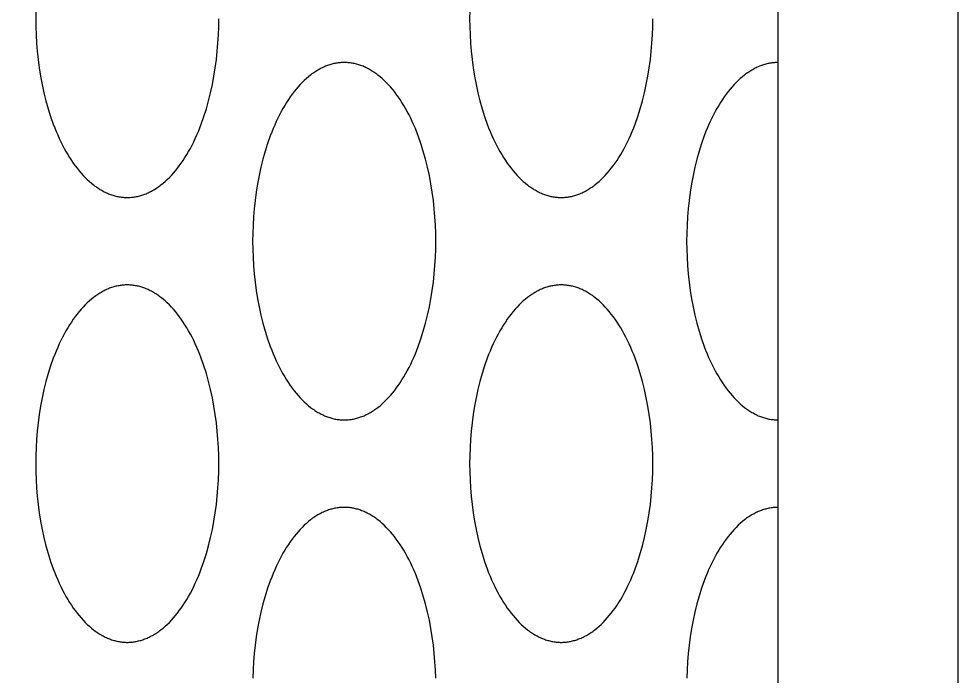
# Model space of a CAD drawing. Extents: x 958 to 1271, y 731 to 1450.
# Drawn here: x 1131 to 1271.4, y 992.5 to 1090.7 of the extents above; entities that cross this region are included whole.
import ezdxf

# ---------------------------------------------------------------- set-up
doc = ezdxf.new("R2010")
doc.units = 0
doc.layers.add('LAYER_05', color=5, linetype='CONTINUOUS')

msp = doc.modelspace()

# ---------------------------------------------------------------- linework, layer by layer
at = {"layer": 'LAYER_05'}
for points in [[(958.2, 731.46), (1271.35, 731.46), (1271.35, 1449.98), (958.2, 1449.98)], [(985.1, 758.36), (1244.45, 758.36), (1244.45, 1423.08), (985.1, 1423.08)], [(1179.61, 1084.19), (1179.46, 1084.19), (1179.31, 1084.18), (1179.16, 1084.17), (1179, 1084.16), (1178.85, 1084.15), (1178.7, 1084.13), (1178.54, 1084.11), (1178.38, 1084.08), (1178.23, 1084.05), (1178.07, 1084.02), (1177.91, 1083.98), (1177.76, 1083.94), (1177.6, 1083.9), (1177.44, 1083.85), (1177.28, 1083.8), (1177.12, 1083.74), (1176.97, 1083.68), (1176.81, 1083.62), (1176.65, 1083.55), (1176.49, 1083.48), (1176.33, 1083.41), (1176.17, 1083.33), (1176.01, 1083.25), (1175.85, 1083.16), (1175.69, 1083.07), (1175.53, 1082.97), (1175.37, 1082.87), (1175.21, 1082.77), (1175.05, 1082.66), (1174.89, 1082.55), (1174.74, 1082.43), (1174.58, 1082.31), (1174.26, 1082.06), (1173.95, 1081.79), (1173.64, 1081.51), (1173.33, 1081.21), (1173.02, 1080.89), (1172.72, 1080.55), (1172.42, 1080.2), (1172.13, 1079.84), (1171.84, 1079.45), (1171.55, 1079.06), (1171.27, 1078.64), (1170.99, 1078.22), (1170.72, 1077.78), (1170.45, 1077.32), (1170.19, 1076.85), (1169.94, 1076.37), (1169.69, 1075.87), (1169.45, 1075.37), (1169.22, 1074.85), (1168.99, 1074.32), (1168.77, 1073.78), (1168.56, 1073.23), (1168.16, 1072.1), (1167.8, 1070.94), (1167.46, 1069.75), (1167.16, 1068.54), (1166.89, 1067.32), (1166.66, 1066.08), (1166.46, 1064.84), (1166.29, 1063.59), (1166.16, 1062.35), (1166.06, 1061.11), (1165.99, 1059.89), (1165.95, 1058.68), (1165.93, 1057.49), (1165.95, 1056.3), (1165.99, 1055.09), (1166.06, 1053.87), (1166.16, 1052.63), (1166.29, 1051.39), (1166.46, 1050.14), (1166.66, 1048.9), (1166.89, 1047.66), (1167.16, 1046.43), (1167.46, 1045.22), (1167.8, 1044.04), (1168.16, 1042.88), (1168.56, 1041.75), (1168.77, 1041.2), (1168.99, 1040.66), (1169.22, 1040.13), (1169.45, 1039.61), (1169.69, 1039.1), (1169.94, 1038.61), (1170.19, 1038.13), (1170.45, 1037.66), (1170.72, 1037.2), (1170.99, 1036.76), (1171.27, 1036.33), (1171.55, 1035.92), (1171.84, 1035.52), (1172.13, 1035.14), (1172.42, 1034.77), (1172.72, 1034.42), (1173.02, 1034.09), (1173.33, 1033.77), (1173.64, 1033.47), (1173.95, 1033.18), (1174.26, 1032.91), (1174.58, 1032.66), (1174.74, 1032.54), (1174.89, 1032.43), (1175.05, 1032.32), (1175.21, 1032.21), (1175.37, 1032.1), (1175.53, 1032), (1175.69, 1031.91), (1175.85, 1031.82), (1176.01, 1031.73), (1176.17, 1031.65), (1176.33, 1031.57), (1176.49, 1031.49), (1176.65, 1031.42), (1176.81, 1031.36), (1176.97, 1031.29), (1177.12, 1031.23), (1177.28, 1031.18), (1177.44, 1031.13), (1177.6, 1031.08), (1177.76, 1031.03), (1177.91, 1030.99), (1178.07, 1030.96), (1178.23, 1030.92), (1178.38, 1030.9), (1178.54, 1030.87), (1178.7, 1030.85), (1178.85, 1030.83), (1179, 1030.81), (1179.16, 1030.8), (1179.31, 1030.79), (1179.46, 1030.79), (1179.61, 1030.79), (1179.77, 1030.79), (1179.92, 1030.79), (1180.07, 1030.8), (1180.22, 1030.81), (1180.38, 1030.83), (1180.53, 1030.85), (1180.69, 1030.87), (1180.84, 1030.9), (1181, 1030.92), (1181.16, 1030.96), (1181.31, 1030.99), (1181.47, 1031.03), (1181.63, 1031.08), (1181.79, 1031.13), (1181.94, 1031.18), (1182.1, 1031.23), (1182.26, 1031.29), (1182.42, 1031.36), (1182.58, 1031.42), (1182.74, 1031.49), (1182.9, 1031.57), (1183.06, 1031.65), (1183.22, 1031.73), (1183.38, 1031.82), (1183.54, 1031.91), (1183.7, 1032), (1183.86, 1032.1), (1184.02, 1032.21), (1184.17, 1032.32), (1184.33, 1032.43), (1184.49, 1032.54), (1184.65, 1032.66), (1184.96, 1032.91), (1185.28, 1033.18), (1185.59, 1033.47), (1185.9, 1033.77), (1186.2, 1034.09), (1186.51, 1034.42), (1186.81, 1034.77), (1187.1, 1035.14), (1187.39, 1035.52), (1187.68, 1035.92), (1187.96, 1036.33), (1188.24, 1036.76), (1188.51, 1037.2), (1188.77, 1037.66), (1189.03, 1038.13), (1189.29, 1038.61), (1189.54, 1039.1), (1189.78, 1039.61), (1190.01, 1040.13), (1190.24, 1040.66), (1190.45, 1041.2), (1190.67, 1041.75), (1191.07, 1042.88), (1191.43, 1044.04), (1191.77, 1045.22), (1192.07, 1046.43), (1192.33, 1047.66), (1192.57, 1048.9), (1192.77, 1050.14), (1192.93, 1051.39), (1193.07, 1052.63), (1193.17, 1053.87), (1193.24, 1055.09), (1193.28, 1056.3), (1193.3, 1057.49), (1193.28, 1058.68), (1193.24, 1059.89), (1193.17, 1061.11), (1193.07, 1062.35), (1192.93, 1063.59), (1192.77, 1064.84), (1192.57, 1066.08), (1192.33, 1067.32), (1192.07, 1068.54), (1191.77, 1069.75), (1191.43, 1070.94), (1191.07, 1072.1), (1190.67, 1073.23), (1190.45, 1073.78), (1190.24, 1074.32), (1190.01, 1074.85), (1189.78, 1075.37), (1189.54, 1075.87), (1189.29, 1076.37), (1189.03, 1076.85), (1188.77, 1077.32), (1188.51, 1077.78), (1188.24, 1078.22), (1187.96, 1078.64), (1187.68, 1079.06), (1187.39, 1079.45), (1187.1, 1079.84), (1186.81, 1080.2), (1186.51, 1080.55), (1186.2, 1080.89), (1185.9, 1081.21), (1185.59, 1081.51), (1185.28, 1081.79), (1184.96, 1082.06), (1184.65, 1082.31), (1184.49, 1082.43), (1184.33, 1082.55), (1184.17, 1082.66), (1184.02, 1082.77), (1183.86, 1082.87), (1183.7, 1082.97), (1183.54, 1083.07), (1183.38, 1083.16), (1183.22, 1083.25), (1183.06, 1083.33), (1182.9, 1083.41), (1182.74, 1083.48), (1182.58, 1083.55), (1182.42, 1083.62), (1182.26, 1083.68), (1182.1, 1083.74), (1181.94, 1083.8), (1181.79, 1083.85), (1181.63, 1083.9), (1181.47, 1083.94), (1181.31, 1083.98), (1181.16, 1084.02), (1181, 1084.05), (1180.84, 1084.08), (1180.69, 1084.11), (1180.53, 1084.13), (1180.38, 1084.15), (1180.22, 1084.16), (1180.07, 1084.17), (1179.92, 1084.18), (1179.77, 1084.19)], [(1160.88, 1024.25), (1160.86, 1025.44), (1160.82, 1026.65), (1160.75, 1027.88), (1160.65, 1029.11), (1160.51, 1030.35), (1160.35, 1031.6), (1160.15, 1032.84), (1159.92, 1034.08), (1159.65, 1035.31), (1159.35, 1036.52), (1159.01, 1037.7), (1158.65, 1038.86), (1158.25, 1039.99), (1158.04, 1040.54), (1157.82, 1041.08), (1157.59, 1041.61), (1157.36, 1042.13), (1157.12, 1042.64), (1156.87, 1043.13), (1156.62, 1043.61), (1156.36, 1044.08), (1156.09, 1044.54), (1155.82, 1044.98), (1155.54, 1045.41), (1155.26, 1045.82), (1154.97, 1046.22), (1154.68, 1046.6), (1154.39, 1046.97), (1154.09, 1047.32), (1153.78, 1047.65), (1153.48, 1047.97), (1153.17, 1048.27), (1152.86, 1048.56), (1152.55, 1048.83), (1152.23, 1049.08), (1152.07, 1049.2), (1151.91, 1049.31), (1151.76, 1049.43), (1151.6, 1049.53), (1151.44, 1049.64), (1151.28, 1049.74), (1151.12, 1049.83), (1150.96, 1049.92), (1150.8, 1050.01), (1150.64, 1050.09), (1150.48, 1050.17), (1150.32, 1050.25), (1150.16, 1050.32), (1150, 1050.38), (1149.84, 1050.45), (1149.68, 1050.51), (1149.53, 1050.56), (1149.37, 1050.61), (1149.21, 1050.66), (1149.05, 1050.71), (1148.89, 1050.75), (1148.74, 1050.78), (1148.58, 1050.82), (1148.42, 1050.84), (1148.27, 1050.87), (1148.11, 1050.89), (1147.96, 1050.91), (1147.81, 1050.93), (1147.65, 1050.94), (1147.5, 1050.95), (1147.35, 1050.95), (1147.2, 1050.95), (1147.04, 1050.95), (1146.89, 1050.95), (1146.74, 1050.94), (1146.59, 1050.93), (1146.43, 1050.91), (1146.28, 1050.89), (1146.12, 1050.87), (1145.97, 1050.84), (1145.81, 1050.82), (1145.65, 1050.78), (1145.5, 1050.75), (1145.34, 1050.71), (1145.18, 1050.66), (1145.02, 1050.61), (1144.86, 1050.56), (1144.71, 1050.51), (1144.55, 1050.45), (1144.39, 1050.38), (1144.23, 1050.32), (1144.07, 1050.25), (1143.91, 1050.17), (1143.75, 1050.09), (1143.59, 1050.01), (1143.43, 1049.92), (1143.27, 1049.83), (1143.11, 1049.74), (1142.95, 1049.64), (1142.79, 1049.53), (1142.63, 1049.43), (1142.48, 1049.31), (1142.32, 1049.2), (1142.16, 1049.08), (1141.84, 1048.83), (1141.53, 1048.56), (1141.22, 1048.27), (1140.91, 1047.97), (1140.61, 1047.65), (1140.3, 1047.32), (1140, 1046.97), (1139.71, 1046.6), (1139.42, 1046.22), (1139.13, 1045.82), (1138.85, 1045.41), (1138.57, 1044.98), (1138.3, 1044.54), (1138.03, 1044.08), (1137.77, 1043.61), (1137.52, 1043.13), (1137.27, 1042.64), (1137.03, 1042.13), (1136.8, 1041.61), (1136.57, 1041.08), (1136.35, 1040.54), (1136.14, 1039.99), (1135.74, 1038.86), (1135.38, 1037.7), (1135.04, 1036.52), (1134.74, 1035.31), (1134.47, 1034.08), (1134.24, 1032.84), (1134.04, 1031.6), (1133.88, 1030.35), (1133.74, 1029.11), (1133.64, 1027.88), (1133.57, 1026.65), (1133.53, 1025.44), (1133.51, 1024.25), (1133.53, 1023.06), (1133.57, 1021.85), (1133.64, 1020.63), (1133.74, 1019.39), (1133.88, 1018.15), (1134.04, 1016.91), (1134.24, 1015.66), (1134.47, 1014.42), (1134.74, 1013.2), (1135.04, 1011.99), (1135.38, 1010.8), (1135.74, 1009.64), (1136.14, 1008.51), (1136.35, 1007.96), (1136.57, 1007.42), (1136.8, 1006.89), (1137.03, 1006.37), (1137.27, 1005.87), (1137.52, 1005.37), (1137.77, 1004.89), (1138.03, 1004.42), (1138.3, 1003.96), (1138.57, 1003.52), (1138.85, 1003.1), (1139.13, 1002.68), (1139.42, 1002.29), (1139.71, 1001.9), (1140, 1001.54), (1140.3, 1001.19), (1140.61, 1000.85), (1140.91, 1000.53), (1141.22, 1000.23), (1141.53, 999.95), (1141.84, 999.68), (1142.16, 999.43), (1142.32, 999.31), (1142.48, 999.19), (1142.63, 999.08), (1142.79, 998.97), (1142.95, 998.87), (1143.11, 998.77), (1143.27, 998.67), (1143.43, 998.58), (1143.59, 998.5), (1143.75, 998.41), (1143.91, 998.33), (1144.07, 998.26), (1144.23, 998.19), (1144.39, 998.12), (1144.55, 998.06), (1144.71, 998), (1144.86, 997.94), (1145.02, 997.89), (1145.18, 997.84), (1145.34, 997.8), (1145.5, 997.76), (1145.65, 997.72), (1145.81, 997.69), (1145.97, 997.66), (1146.12, 997.63), (1146.28, 997.61), (1146.43, 997.59), (1146.59, 997.58), (1146.74, 997.57), (1146.89, 997.56), (1147.04, 997.55), (1147.2, 997.55), (1147.35, 997.55), (1147.5, 997.56), (1147.65, 997.57), (1147.81, 997.58), (1147.96, 997.59), (1148.11, 997.61), (1148.27, 997.63), (1148.42, 997.66), (1148.58, 997.69), (1148.74, 997.72), (1148.89, 997.76), (1149.05, 997.8), (1149.21, 997.84), (1149.37, 997.89), (1149.53, 997.94), (1149.68, 998), (1149.84, 998.06), (1150, 998.12), (1150.16, 998.19), (1150.32, 998.26), (1150.48, 998.33), (1150.64, 998.41), (1150.8, 998.5), (1150.96, 998.58), (1151.12, 998.67), (1151.28, 998.77), (1151.44, 998.87), (1151.6, 998.97), (1151.76, 999.08), (1151.91, 999.19), (1152.07, 999.31), (1152.23, 999.43), (1152.55, 999.68), (1152.86, 999.95), (1153.17, 1000.23), (1153.48, 1000.53), (1153.78, 1000.85), (1154.09, 1001.19), (1154.39, 1001.54), (1154.68, 1001.9), (1154.97, 1002.29), (1155.26, 1002.68), (1155.54, 1003.1), (1155.82, 1003.52), (1156.09, 1003.96), (1156.36, 1004.42), (1156.62, 1004.89), (1156.87, 1005.37), (1157.12, 1005.87), (1157.36, 1006.37), (1157.59, 1006.89), (1157.82, 1007.42), (1158.04, 1007.96), (1158.25, 1008.51), (1158.65, 1009.64), (1159.01, 1010.8), (1159.35, 1011.99), (1159.65, 1013.2), (1159.92, 1014.42), (1160.15, 1015.66), (1160.35, 1016.91), (1160.51, 1018.15), (1160.65, 1019.39), (1160.75, 1020.63), (1160.82, 1021.85), (1160.86, 1023.06)], [(1225.71, 1024.25), (1225.7, 1025.44), (1225.66, 1026.65), (1225.59, 1027.88), (1225.49, 1029.11), (1225.35, 1030.35), (1225.19, 1031.6), (1224.99, 1032.84), (1224.75, 1034.08), (1224.49, 1035.31), (1224.19, 1036.52), (1223.85, 1037.7), (1223.48, 1038.86), (1223.08, 1039.99), (1222.87, 1040.54), (1222.65, 1041.08), (1222.43, 1041.61), (1222.19, 1042.13), (1221.95, 1042.64), (1221.71, 1043.13), (1221.45, 1043.61), (1221.19, 1044.08), (1220.93, 1044.54), (1220.66, 1044.98), (1220.38, 1045.41), (1220.1, 1045.82), (1219.81, 1046.22), (1219.52, 1046.6), (1219.22, 1046.97), (1218.92, 1047.32), (1218.62, 1047.65), (1218.32, 1047.97), (1218.01, 1048.27), (1217.7, 1048.56), (1217.38, 1048.83), (1217.07, 1049.08), (1216.91, 1049.2), (1216.75, 1049.31), (1216.59, 1049.43), (1216.43, 1049.53), (1216.28, 1049.64), (1216.12, 1049.74), (1215.96, 1049.83), (1215.8, 1049.92), (1215.64, 1050.01), (1215.48, 1050.09), (1215.32, 1050.17), (1215.16, 1050.25), (1215, 1050.32), (1214.84, 1050.38), (1214.68, 1050.45), (1214.52, 1050.51), (1214.36, 1050.56), (1214.21, 1050.61), (1214.05, 1050.66), (1213.89, 1050.71), (1213.73, 1050.75), (1213.57, 1050.78), (1213.42, 1050.82), (1213.26, 1050.84), (1213.11, 1050.87), (1212.95, 1050.89), (1212.8, 1050.91), (1212.64, 1050.93), (1212.49, 1050.94), (1212.34, 1050.95), (1212.18, 1050.95), (1212.03, 1050.95), (1211.88, 1050.95), (1211.73, 1050.95), (1211.58, 1050.94), (1211.42, 1050.93), (1211.27, 1050.91), (1211.11, 1050.89), (1210.96, 1050.87), (1210.8, 1050.84), (1210.65, 1050.82), (1210.49, 1050.78), (1210.33, 1050.75), (1210.18, 1050.71), (1210.02, 1050.66), (1209.86, 1050.61), (1209.7, 1050.56), (1209.54, 1050.51), (1209.38, 1050.45), (1209.23, 1050.38), (1209.07, 1050.32), (1208.91, 1050.25), (1208.75, 1050.17), (1208.59, 1050.09), (1208.43, 1050.01), (1208.27, 1049.92), (1208.11, 1049.83), (1207.95, 1049.74), (1207.79, 1049.64), (1207.63, 1049.53), (1207.47, 1049.43), (1207.31, 1049.31), (1207.15, 1049.2), (1207, 1049.08), (1206.68, 1048.83), (1206.37, 1048.56), (1206.06, 1048.27), (1205.75, 1047.97), (1205.44, 1047.65), (1205.14, 1047.32), (1204.84, 1046.97), (1204.55, 1046.6), (1204.26, 1046.22), (1203.97, 1045.82), (1203.69, 1045.41), (1203.41, 1044.98), (1203.14, 1044.54), (1202.87, 1044.08), (1202.61, 1043.61), (1202.36, 1043.13), (1202.11, 1042.64), (1201.87, 1042.13), (1201.64, 1041.61), (1201.41, 1041.08), (1201.19, 1040.54), (1200.98, 1039.99), (1200.58, 1038.86), (1200.21, 1037.7), (1199.88, 1036.52), (1199.58, 1035.31), (1199.31, 1034.08), (1199.08, 1032.84), (1198.88, 1031.6), (1198.71, 1030.35), (1198.58, 1029.11), (1198.48, 1027.88), (1198.41, 1026.65), (1198.37, 1025.44), (1198.35, 1024.25), (1198.37, 1023.06), (1198.41, 1021.85), (1198.48, 1020.63), (1198.58, 1019.39), (1198.71, 1018.15), (1198.88, 1016.91), (1199.08, 1015.66), (1199.31, 1014.42), (1199.58, 1013.2), (1199.88, 1011.99), (1200.21, 1010.8), (1200.58, 1009.64), (1200.98, 1008.51), (1201.19, 1007.96), (1201.41, 1007.42), (1201.64, 1006.89), (1201.87, 1006.37), (1202.11, 1005.87), (1202.36, 1005.37), (1202.61, 1004.89), (1202.87, 1004.42), (1203.14, 1003.96), (1203.41, 1003.52), (1203.69, 1003.1), (1203.97, 1002.68), (1204.26, 1002.29), (1204.55, 1001.9), (1204.84, 1001.54), (1205.14, 1001.19), (1205.44, 1000.85), (1205.75, 1000.53), (1206.06, 1000.23), (1206.37, 999.95), (1206.68, 999.68), (1207, 999.43), (1207.15, 999.31), (1207.31, 999.19), (1207.47, 999.08), (1207.63, 998.97), (1207.79, 998.87), (1207.95, 998.77), (1208.11, 998.67), (1208.27, 998.58), (1208.43, 998.5), (1208.59, 998.41), (1208.75, 998.33), (1208.91, 998.26), (1209.07, 998.19), (1209.23, 998.12), (1209.38, 998.06), (1209.54, 998), (1209.7, 997.94), (1209.86, 997.89), (1210.02, 997.84), (1210.18, 997.8), (1210.33, 997.76), (1210.49, 997.72), (1210.65, 997.69), (1210.8, 997.66), (1210.96, 997.63), (1211.11, 997.61), (1211.27, 997.59), (1211.42, 997.58), (1211.58, 997.57), (1211.73, 997.56), (1211.88, 997.55), (1212.03, 997.55), (1212.18, 997.55), (1212.34, 997.56), (1212.49, 997.57), (1212.64, 997.58), (1212.8, 997.59), (1212.95, 997.61), (1213.11, 997.63), (1213.26, 997.66), (1213.42, 997.69), (1213.57, 997.72), (1213.73, 997.76), (1213.89, 997.8), (1214.05, 997.84), (1214.21, 997.89), (1214.36, 997.94), (1214.52, 998), (1214.68, 998.06), (1214.84, 998.12), (1215, 998.19), (1215.16, 998.26), (1215.32, 998.33), (1215.48, 998.41), (1215.64, 998.5), (1215.8, 998.58), (1215.96, 998.67), (1216.12, 998.77), (1216.28, 998.87), (1216.43, 998.97), (1216.59, 999.08), (1216.75, 999.19), (1216.91, 999.31), (1217.07, 999.43), (1217.38, 999.68), (1217.7, 999.95), (1218.01, 1000.23), (1218.32, 1000.53), (1218.62, 1000.85), (1218.92, 1001.19), (1219.22, 1001.54), (1219.52, 1001.9), (1219.81, 1002.29), (1220.1, 1002.68), (1220.38, 1003.1), (1220.66, 1003.52), (1220.93, 1003.96), (1221.19, 1004.42), (1221.45, 1004.89), (1221.71, 1005.37), (1221.95, 1005.87), (1222.19, 1006.37), (1222.43, 1006.89), (1222.65, 1007.42), (1222.87, 1007.96), (1223.08, 1008.51), (1223.48, 1009.64), (1223.85, 1010.8), (1224.19, 1011.99), (1224.49, 1013.2), (1224.75, 1014.42), (1224.99, 1015.66), (1225.19, 1016.91), (1225.35, 1018.15), (1225.49, 1019.39), (1225.59, 1020.63), (1225.66, 1021.85), (1225.7, 1023.06)]]:
    msp.add_lwpolyline(points, close=True, dxfattribs=at)
for points in [[(1133.53, 1091.91), (1133.51, 1090.72), (1133.53, 1089.53), (1133.57, 1088.33), (1133.64, 1087.1), (1133.74, 1085.87), (1133.88, 1084.62), (1134.04, 1083.38), (1134.24, 1082.13), (1134.47, 1080.9), (1134.74, 1079.67), (1135.04, 1078.46), (1135.38, 1077.27), (1135.74, 1076.11), (1136.14, 1074.99), (1136.35, 1074.44), (1136.57, 1073.9), (1136.8, 1073.37), (1137.03, 1072.85), (1137.27, 1072.34), (1137.52, 1071.84), (1137.77, 1071.36), (1138.03, 1070.89), (1138.3, 1070.44), (1138.57, 1070), (1138.85, 1069.57), (1139.13, 1069.16), (1139.42, 1068.76), (1139.71, 1068.38), (1140, 1068.01), (1140.3, 1067.66), (1140.61, 1067.32), (1140.91, 1067.01), (1141.22, 1066.7), (1141.53, 1066.42), (1141.84, 1066.15), (1142.16, 1065.9), (1142.32, 1065.78), (1142.48, 1065.66), (1142.63, 1065.55), (1142.79, 1065.44), (1142.95, 1065.34), (1143.11, 1065.24), (1143.27, 1065.15), (1143.43, 1065.05), (1143.59, 1064.97), (1143.75, 1064.88), (1143.91, 1064.81), (1144.07, 1064.73), (1144.23, 1064.66), (1144.39, 1064.59), (1144.55, 1064.53), (1144.71, 1064.47), (1144.86, 1064.41), (1145.02, 1064.36), (1145.18, 1064.31), (1145.34, 1064.27), (1145.5, 1064.23), (1145.65, 1064.19), (1145.81, 1064.16), (1145.97, 1064.13), (1146.12, 1064.11), (1146.28, 1064.08), (1146.43, 1064.07), (1146.59, 1064.05), (1146.74, 1064.04), (1146.89, 1064.03), (1147.04, 1064.03), (1147.2, 1064.02), (1147.35, 1064.03), (1147.5, 1064.03), (1147.65, 1064.04), (1147.81, 1064.05), (1147.96, 1064.07), (1148.11, 1064.08), (1148.27, 1064.11), (1148.42, 1064.13), (1148.58, 1064.16), (1148.74, 1064.19), (1148.89, 1064.23), (1149.05, 1064.27), (1149.21, 1064.31), (1149.37, 1064.36), (1149.53, 1064.41), (1149.68, 1064.47), (1149.84, 1064.53), (1150, 1064.59), (1150.16, 1064.66), (1150.32, 1064.73), (1150.48, 1064.81), (1150.64, 1064.88), (1150.8, 1064.97), (1150.96, 1065.05), (1151.12, 1065.15), (1151.28, 1065.24), (1151.44, 1065.34), (1151.6, 1065.44), (1151.76, 1065.55), (1151.91, 1065.66), (1152.07, 1065.78), (1152.23, 1065.9), (1152.55, 1066.15), (1152.86, 1066.42), (1153.17, 1066.7), (1153.48, 1067.01), (1153.78, 1067.32), (1154.09, 1067.66), (1154.39, 1068.01), (1154.68, 1068.38), (1154.97, 1068.76), (1155.26, 1069.16), (1155.54, 1069.57), (1155.82, 1070), (1156.09, 1070.44), (1156.36, 1070.89), (1156.62, 1071.36), (1156.87, 1071.84), (1157.12, 1072.34), (1157.36, 1072.85), (1157.59, 1073.37), (1157.82, 1073.9), (1158.04, 1074.44), (1158.25, 1074.99), (1158.65, 1076.11), (1159.01, 1077.27), (1159.35, 1078.46), (1159.65, 1079.67), (1159.92, 1080.9), (1160.15, 1082.13), (1160.35, 1083.38), (1160.51, 1084.62), (1160.65, 1085.87), (1160.75, 1087.1), (1160.82, 1088.33), (1160.86, 1089.53), (1160.88, 1090.72)], [(1198.37, 1091.91), (1198.35, 1090.72), (1198.37, 1089.53), (1198.41, 1088.33), (1198.48, 1087.1), (1198.58, 1085.87), (1198.71, 1084.62), (1198.88, 1083.38), (1199.08, 1082.13), (1199.31, 1080.9), (1199.58, 1079.67), (1199.88, 1078.46), (1200.21, 1077.27), (1200.58, 1076.11), (1200.98, 1074.99), (1201.19, 1074.44), (1201.41, 1073.9), (1201.64, 1073.37), (1201.87, 1072.85), (1202.11, 1072.34), (1202.36, 1071.84), (1202.61, 1071.36), (1202.87, 1070.89), (1203.14, 1070.44), (1203.41, 1070), (1203.69, 1069.57), (1203.97, 1069.16), (1204.26, 1068.76), (1204.55, 1068.38), (1204.84, 1068.01), (1205.14, 1067.66), (1205.44, 1067.32), (1205.75, 1067.01), (1206.06, 1066.7), (1206.37, 1066.42), (1206.68, 1066.15), (1207, 1065.9), (1207.15, 1065.78), (1207.31, 1065.66), (1207.47, 1065.55), (1207.63, 1065.44), (1207.79, 1065.34), (1207.95, 1065.24), (1208.11, 1065.15), (1208.27, 1065.05), (1208.43, 1064.97), (1208.59, 1064.88), (1208.75, 1064.81), (1208.91, 1064.73), (1209.07, 1064.66), (1209.23, 1064.59), (1209.38, 1064.53), (1209.54, 1064.47), (1209.7, 1064.41), (1209.86, 1064.36), (1210.02, 1064.31), (1210.18, 1064.27), (1210.33, 1064.23), (1210.49, 1064.19), (1210.65, 1064.16), (1210.8, 1064.13), (1210.96, 1064.11), (1211.11, 1064.08), (1211.27, 1064.07), (1211.42, 1064.05), (1211.58, 1064.04), (1211.73, 1064.03), (1211.88, 1064.03), (1212.03, 1064.02), (1212.18, 1064.03), (1212.34, 1064.03), (1212.49, 1064.04), (1212.64, 1064.05), (1212.8, 1064.07), (1212.95, 1064.08), (1213.11, 1064.11), (1213.26, 1064.13), (1213.42, 1064.16), (1213.57, 1064.19), (1213.73, 1064.23), (1213.89, 1064.27), (1214.05, 1064.31), (1214.21, 1064.36), (1214.36, 1064.41), (1214.52, 1064.47), (1214.68, 1064.53), (1214.84, 1064.59), (1215, 1064.66), (1215.16, 1064.73), (1215.32, 1064.81), (1215.48, 1064.88), (1215.64, 1064.97), (1215.8, 1065.05), (1215.96, 1065.15), (1216.12, 1065.24), (1216.28, 1065.34), (1216.43, 1065.44), (1216.59, 1065.55), (1216.75, 1065.66), (1216.91, 1065.78), (1217.07, 1065.9), (1217.38, 1066.15), (1217.7, 1066.42), (1218.01, 1066.7), (1218.32, 1067.01), (1218.62, 1067.32), (1218.92, 1067.66), (1219.22, 1068.01), (1219.52, 1068.38), (1219.81, 1068.76), (1220.1, 1069.16), (1220.38, 1069.57), (1220.66, 1070), (1220.93, 1070.44), (1221.19, 1070.89), (1221.45, 1071.36), (1221.71, 1071.84), (1221.95, 1072.34), (1222.19, 1072.85), (1222.43, 1073.37), (1222.65, 1073.9), (1222.87, 1074.44), (1223.08, 1074.99), (1223.48, 1076.11), (1223.85, 1077.27), (1224.19, 1078.46), (1224.49, 1079.67), (1224.75, 1080.9), (1224.99, 1082.13), (1225.19, 1083.38), (1225.35, 1084.62), (1225.49, 1085.87), (1225.59, 1087.1), (1225.66, 1088.33), (1225.7, 1089.53), (1225.71, 1090.72)], [(1244.45, 1084.19), (1244.3, 1084.19), (1244.15, 1084.18), (1244, 1084.17), (1243.84, 1084.16), (1243.69, 1084.15), (1243.53, 1084.13), (1243.38, 1084.11), (1243.22, 1084.08), (1243.07, 1084.05), (1242.91, 1084.02), (1242.75, 1083.98), (1242.6, 1083.94), (1242.44, 1083.9), (1242.28, 1083.85), (1242.12, 1083.8), (1241.96, 1083.74), (1241.8, 1083.68), (1241.64, 1083.62), (1241.48, 1083.55), (1241.33, 1083.48), (1241.17, 1083.41), (1241.01, 1083.33), (1240.85, 1083.25), (1240.69, 1083.16), (1240.53, 1083.07), (1240.37, 1082.97), (1240.21, 1082.87), (1240.05, 1082.77), (1239.89, 1082.66), (1239.73, 1082.55), (1239.57, 1082.43), (1239.42, 1082.31), (1239.1, 1082.06), (1238.79, 1081.79), (1238.48, 1081.51), (1238.17, 1081.21), (1237.86, 1080.89), (1237.56, 1080.55), (1237.26, 1080.2), (1236.96, 1079.84), (1236.67, 1079.45), (1236.39, 1079.06), (1236.11, 1078.64), (1235.83, 1078.22), (1235.56, 1077.78), (1235.29, 1077.32), (1235.03, 1076.85), (1234.78, 1076.37), (1234.53, 1075.87), (1234.29, 1075.37), (1234.06, 1074.85), (1233.83, 1074.32), (1233.61, 1073.78), (1233.4, 1073.23), (1233, 1072.1), (1232.63, 1070.94), (1232.3, 1069.75), (1232, 1068.54), (1231.73, 1067.32), (1231.5, 1066.08), (1231.3, 1064.84), (1231.13, 1063.59), (1231, 1062.35), (1230.9, 1061.11), (1230.83, 1059.89), (1230.78, 1058.68), (1230.77, 1057.49), (1230.78, 1056.3), (1230.83, 1055.09), (1230.9, 1053.87), (1231, 1052.63), (1231.13, 1051.39), (1231.3, 1050.14), (1231.5, 1048.9), (1231.73, 1047.66), (1232, 1046.43), (1232.3, 1045.22), (1232.63, 1044.04), (1233, 1042.88), (1233.4, 1041.75), (1233.61, 1041.2), (1233.83, 1040.66), (1234.06, 1040.13), (1234.29, 1039.61), (1234.53, 1039.1), (1234.78, 1038.61), (1235.03, 1038.13), (1235.29, 1037.66), (1235.56, 1037.2), (1235.83, 1036.76), (1236.11, 1036.33), (1236.39, 1035.92), (1236.67, 1035.52), (1236.96, 1035.14), (1237.26, 1034.77), (1237.56, 1034.42), (1237.86, 1034.09), (1238.17, 1033.77), (1238.48, 1033.47), (1238.79, 1033.18), (1239.1, 1032.91), (1239.42, 1032.66), (1239.57, 1032.54), (1239.73, 1032.43), (1239.89, 1032.32), (1240.05, 1032.21), (1240.21, 1032.1), (1240.37, 1032), (1240.53, 1031.91), (1240.69, 1031.82), (1240.85, 1031.73), (1241.01, 1031.65), (1241.17, 1031.57), (1241.33, 1031.49), (1241.48, 1031.42), (1241.64, 1031.36), (1241.8, 1031.29), (1241.96, 1031.23), (1242.12, 1031.18), (1242.28, 1031.13), (1242.44, 1031.08), (1242.6, 1031.03), (1242.75, 1030.99), (1242.91, 1030.96), (1243.07, 1030.92), (1243.22, 1030.9), (1243.38, 1030.87), (1243.53, 1030.85), (1243.69, 1030.83), (1243.84, 1030.81), (1244, 1030.8), (1244.15, 1030.79), (1244.3, 1030.79), (1244.45, 1030.79)], [(1193.28, 992.21), (1193.24, 993.42), (1193.17, 994.64), (1193.07, 995.87), (1192.93, 997.12), (1192.77, 998.36), (1192.57, 999.61), (1192.33, 1000.84), (1192.07, 1002.07), (1191.77, 1003.28), (1191.43, 1004.47), (1191.07, 1005.63), (1190.67, 1006.75), (1190.45, 1007.31), (1190.24, 1007.85), (1190.01, 1008.38), (1189.78, 1008.89), (1189.54, 1009.4), (1189.29, 1009.9), (1189.03, 1010.38), (1188.77, 1010.85), (1188.51, 1011.3), (1188.24, 1011.75), (1187.96, 1012.17), (1187.68, 1012.58), (1187.39, 1012.98), (1187.1, 1013.36), (1186.81, 1013.73), (1186.51, 1014.08), (1186.2, 1014.42), (1185.9, 1014.73), (1185.59, 1015.04), (1185.28, 1015.32), (1184.96, 1015.59), (1184.65, 1015.84), (1184.49, 1015.96), (1184.33, 1016.08), (1184.17, 1016.19), (1184.02, 1016.3), (1183.86, 1016.4), (1183.7, 1016.5), (1183.54, 1016.59), (1183.38, 1016.69), (1183.22, 1016.77), (1183.06, 1016.86), (1182.9, 1016.94), (1182.74, 1017.01), (1182.58, 1017.08), (1182.42, 1017.15), (1182.26, 1017.21), (1182.1, 1017.27), (1181.94, 1017.33), (1181.79, 1017.38), (1181.63, 1017.43), (1181.47, 1017.47), (1181.31, 1017.51), (1181.16, 1017.55), (1181, 1017.58), (1180.84, 1017.61), (1180.69, 1017.63), (1180.53, 1017.66), (1180.38, 1017.68), (1180.22, 1017.69), (1180.07, 1017.7), (1179.92, 1017.71), (1179.77, 1017.72), (1179.61, 1017.72), (1179.46, 1017.72), (1179.31, 1017.71), (1179.16, 1017.7), (1179, 1017.69), (1178.85, 1017.68), (1178.7, 1017.66), (1178.54, 1017.63), (1178.38, 1017.61), (1178.23, 1017.58), (1178.07, 1017.55), (1177.91, 1017.51), (1177.76, 1017.47), (1177.6, 1017.43), (1177.44, 1017.38), (1177.28, 1017.33), (1177.12, 1017.27), (1176.97, 1017.21), (1176.81, 1017.15), (1176.65, 1017.08), (1176.49, 1017.01), (1176.33, 1016.94), (1176.17, 1016.86), (1176.01, 1016.77), (1175.85, 1016.69), (1175.69, 1016.59), (1175.53, 1016.5), (1175.37, 1016.4), (1175.21, 1016.3), (1175.05, 1016.19), (1174.89, 1016.08), (1174.74, 1015.96), (1174.58, 1015.84), (1174.26, 1015.59), (1173.95, 1015.32), (1173.64, 1015.04), (1173.33, 1014.73), (1173.02, 1014.42), (1172.72, 1014.08), (1172.42, 1013.73), (1172.13, 1013.36), (1171.84, 1012.98), (1171.55, 1012.58), (1171.27, 1012.17), (1170.99, 1011.75), (1170.72, 1011.3), (1170.45, 1010.85), (1170.19, 1010.38), (1169.94, 1009.9), (1169.69, 1009.4), (1169.45, 1008.89), (1169.22, 1008.38), (1168.99, 1007.85), (1168.77, 1007.31), (1168.56, 1006.75), (1168.16, 1005.63), (1167.8, 1004.47), (1167.46, 1003.28), (1167.16, 1002.07), (1166.89, 1000.84), (1166.66, 999.61), (1166.46, 998.36), (1166.29, 997.12), (1166.16, 995.87), (1166.06, 994.64), (1165.99, 993.42), (1165.95, 992.21)], [(1244.45, 1017.72), (1244.3, 1017.72), (1244.15, 1017.71), (1244, 1017.7), (1243.84, 1017.69), (1243.69, 1017.68), (1243.53, 1017.66), (1243.38, 1017.63), (1243.22, 1017.61), (1243.07, 1017.58), (1242.91, 1017.55), (1242.75, 1017.51), (1242.6, 1017.47), (1242.44, 1017.43), (1242.28, 1017.38), (1242.12, 1017.33), (1241.96, 1017.27), (1241.8, 1017.21), (1241.64, 1017.15), (1241.48, 1017.08), (1241.33, 1017.01), (1241.17, 1016.94), (1241.01, 1016.86), (1240.85, 1016.77), (1240.69, 1016.69), (1240.53, 1016.59), (1240.37, 1016.5), (1240.21, 1016.4), (1240.05, 1016.3), (1239.89, 1016.19), (1239.73, 1016.08), (1239.57, 1015.96), (1239.42, 1015.84), (1239.1, 1015.59), (1238.79, 1015.32), (1238.48, 1015.04), (1238.17, 1014.73), (1237.86, 1014.42), (1237.56, 1014.08), (1237.26, 1013.73), (1236.96, 1013.36), (1236.67, 1012.98), (1236.39, 1012.58), (1236.11, 1012.17), (1235.83, 1011.75), (1235.56, 1011.3), (1235.29, 1010.85), (1235.03, 1010.38), (1234.78, 1009.9), (1234.53, 1009.4), (1234.29, 1008.89), (1234.06, 1008.38), (1233.83, 1007.85), (1233.61, 1007.31), (1233.4, 1006.75), (1233, 1005.63), (1232.63, 1004.47), (1232.3, 1003.28), (1232, 1002.07), (1231.73, 1000.84), (1231.5, 999.61), (1231.3, 998.36), (1231.13, 997.12), (1231, 995.87), (1230.9, 994.64), (1230.83, 993.42), (1230.78, 992.21)]]:
    msp.add_lwpolyline(points, dxfattribs=at)

doc.saveas('drawing.dxf')
